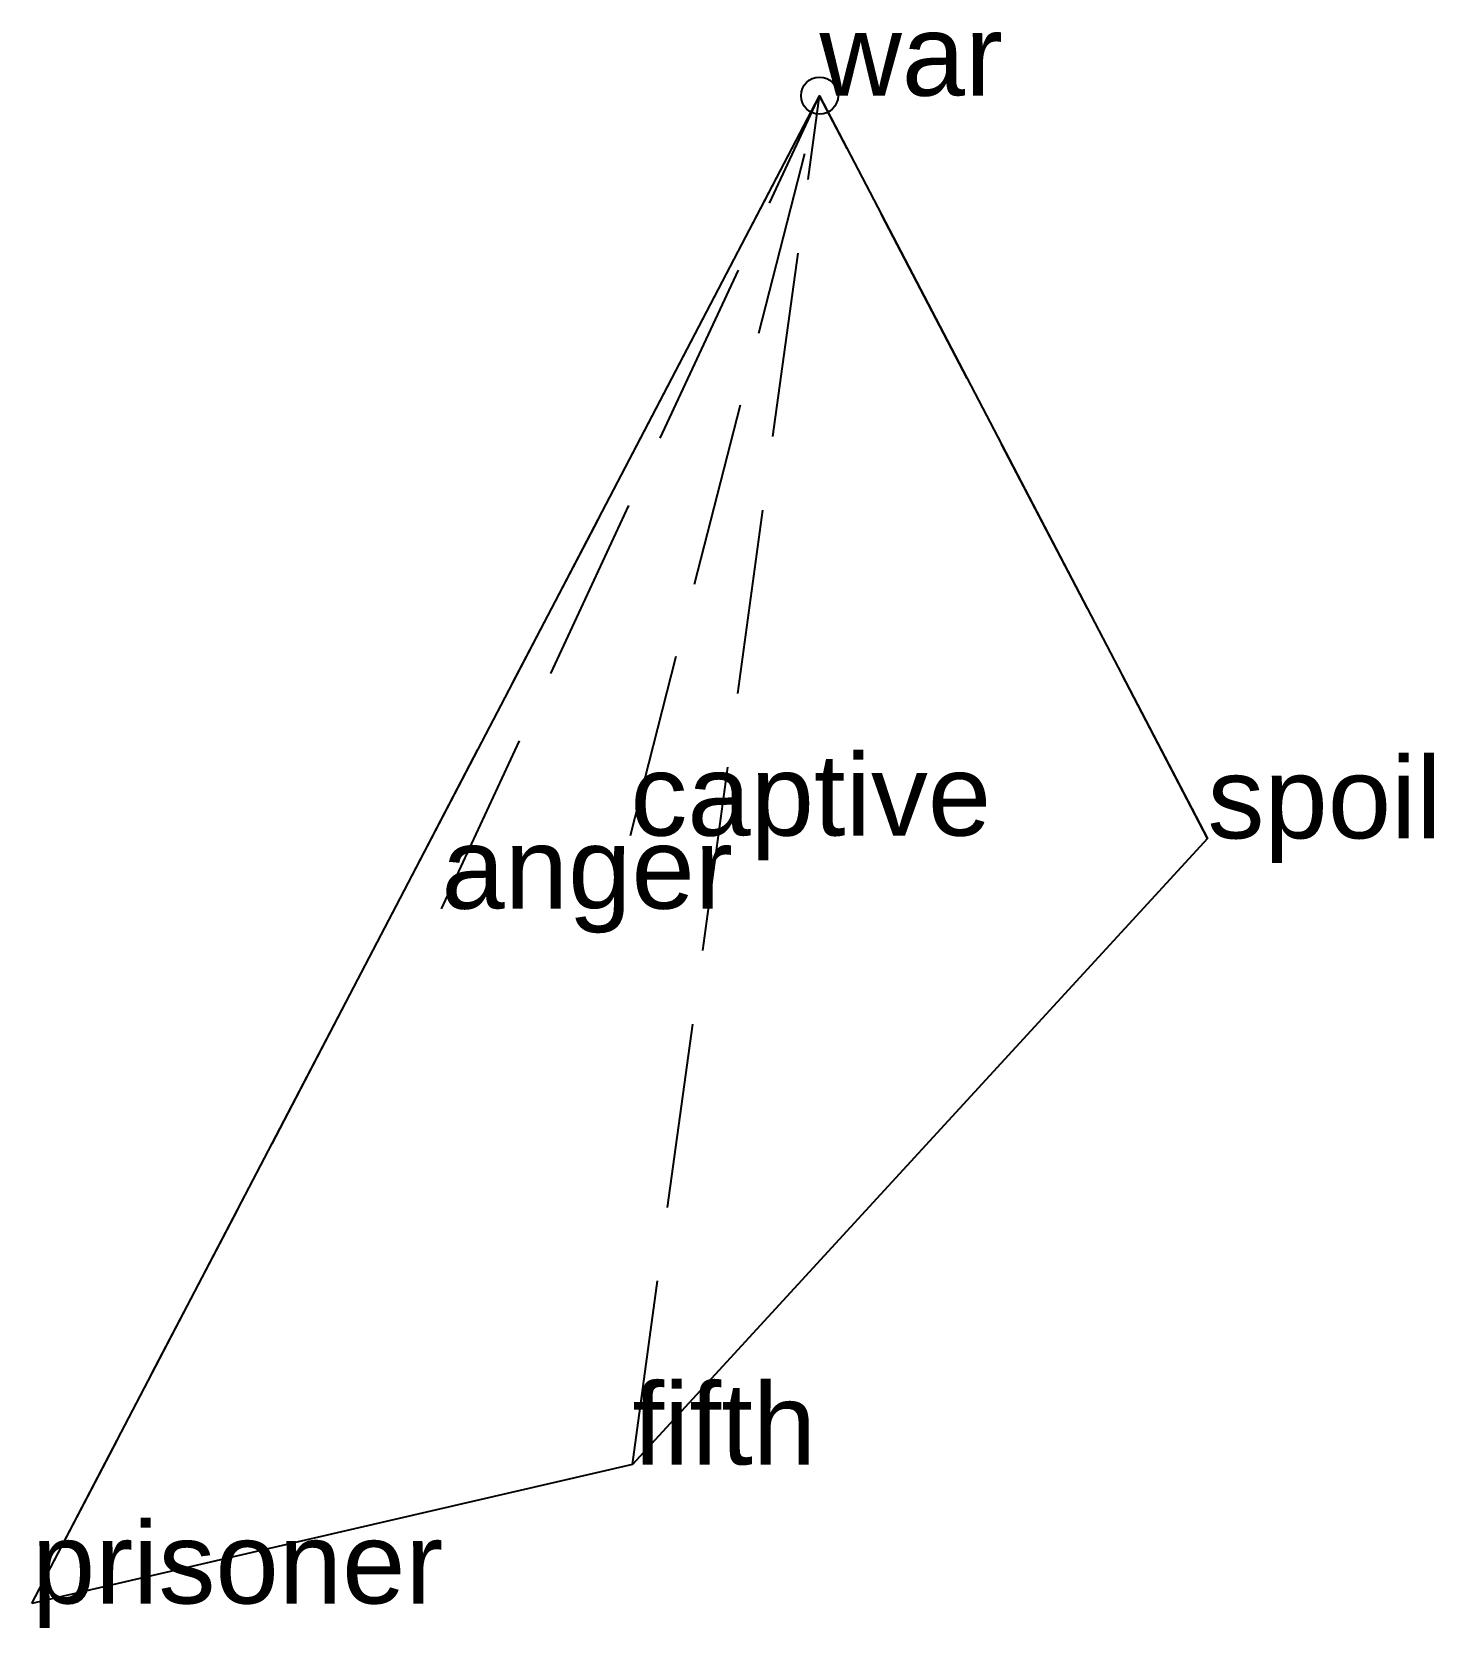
# Model space of a CAD drawing. Extents: x -1.06 to 0.83, y -2.07 to 0.09.
import ezdxf

# ---------------------------------------------------------------- set-up
doc = ezdxf.new("R2010")
doc.units = 0
doc.linetypes.add('DASHED2', pattern=[0.3, 0.25, -0.05])
doc.layers.add('TEXT', color=1, linetype='CONTINUOUS')
doc.styles.get("Standard").update_dxf_attribs({"font": 'arial.ttf'})

msp = doc.modelspace()

# ---------------------------------------------------------------- linework, layer by layer
at = {"linetype": 'DASHED2'}
for p in [(-1.0627, -2.0347), (-0.5101, -1.0971), (-0.2552, -0.9985), (-0.2523, -1.8472), (0, 0), (0.5234, -1.0022)]:
    msp.add_line(p, (0, 0), dxfattribs=at)
msp.add_circle((0, 0), 0.025)
at = {"layer": 'OUTLINE', "linetype": 'CONTINUOUS'}
msp.add_polyline3d([(-1.0627, -2.0347, 0), (0, 0, 0), (0.5234, -1.0022, 0), (-0.2523, -1.8472, 0), (-1.0627, -2.0347, 0)], close=True, dxfattribs=at)

# ---------------------------------------------------------------- texts
at = {"layer": 'TEXT'}
for s, p in [('war', (0, 0)), ('captive', (-0.2552, -0.9985)), ('spoil', (0.5234, -1.0022)), ('anger', (-0.5101, -1.0971)), ('fifth', (-0.2523, -1.8472)), ('prisoner', (-1.0627, -2.0347))]:
    msp.add_text(s, height=0.11, dxfattribs=at).set_placement(p)

doc.saveas('drawing.dxf')
